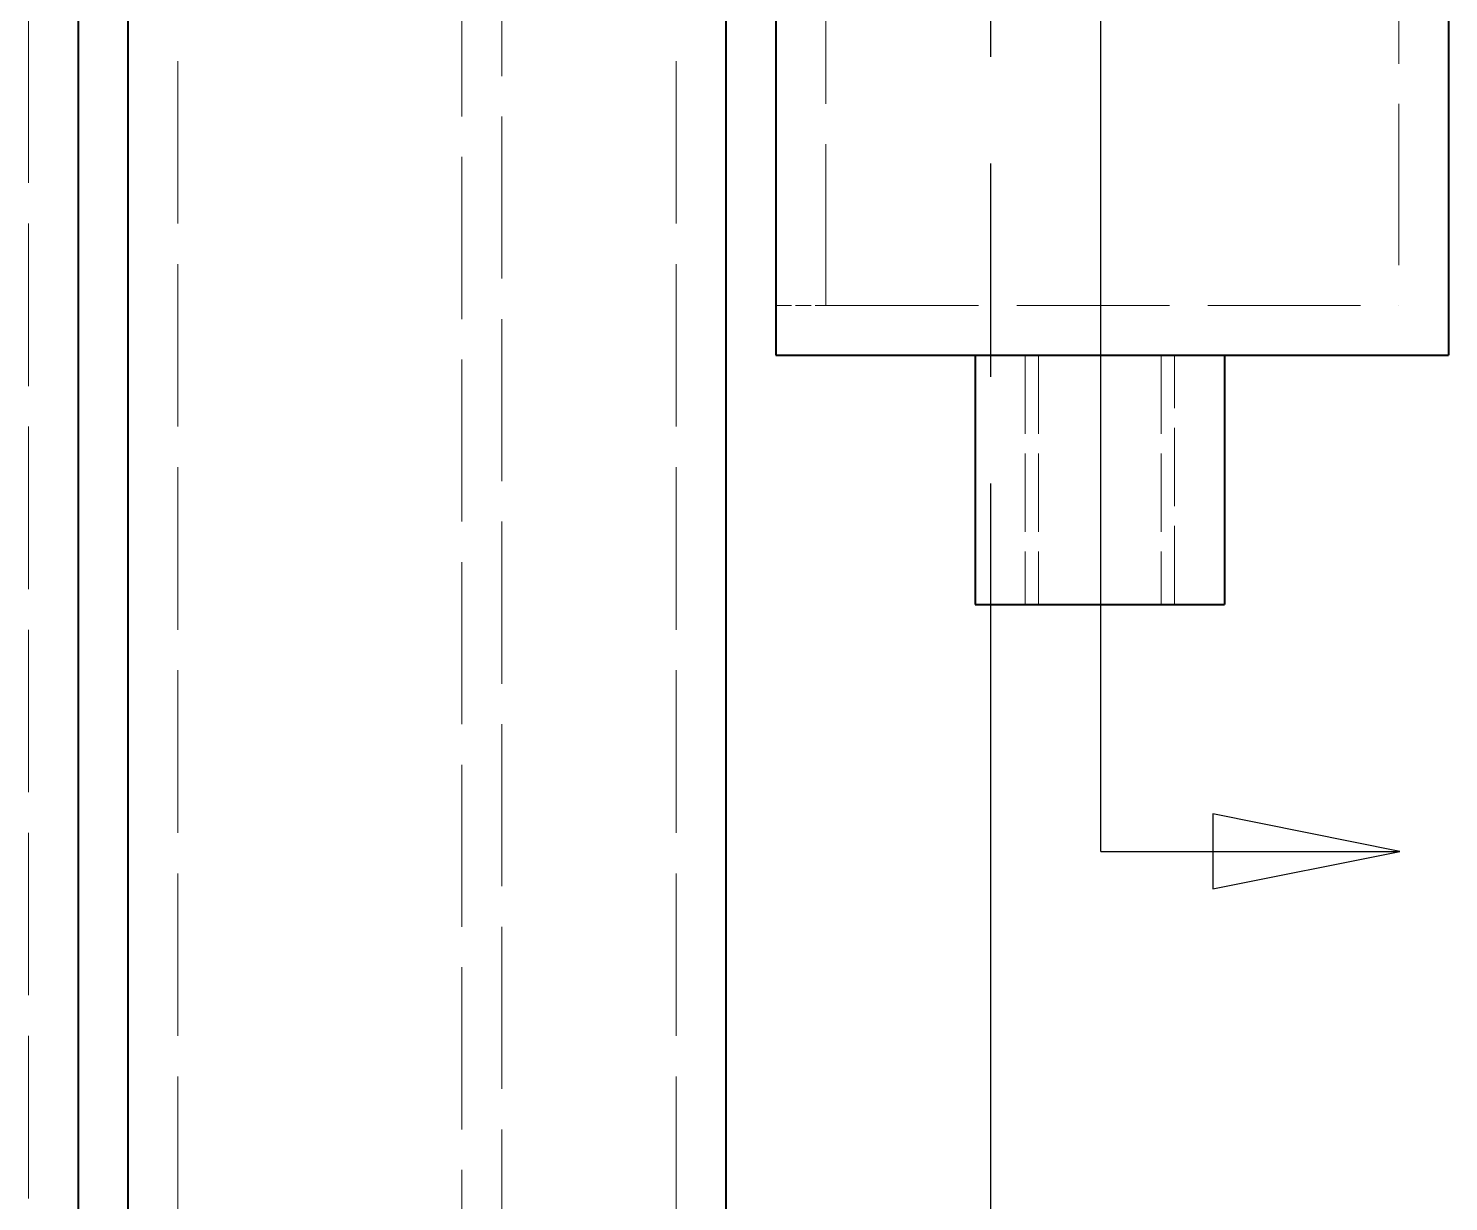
# Model space of a CAD drawing. Header units: millimetres. Extents: x 0 to 2523, y 0 to 1782.
# Drawn here: x 502.7 to 559.7, y 693.1 to 740.2 of the extents above; entities that cross this region are included whole.
import ezdxf

# ---------------------------------------------------------------- set-up
doc = ezdxf.new("R2010")
doc.units = ezdxf.units.MM
doc.header["$LTSCALE"] = 3
for name, pattern in [('CHAIN', [0.3543, 0.2362, -0.0295, 0.0591, -0.0295]), ('DASHED', [0.2067, 0.1654, -0.0413]), ('DOUBLE_DASH_CHAIN', [1.2403, 0.6614, -0.0827, 0.1654, -0.0827, 0.1654, -0.0827])]:
    doc.linetypes.add(name, pattern=pattern)
for name, color, linetype, lineweight in [('가려진 것(ISO)', 2, 'DASHED', 18), ('가시적인 것(ISO)', 3, 'Continuous', 40), ('단면선(ISO)', 7, 'CHAIN', 25)]:
    doc.layers.add(name, color=color, linetype=linetype, lineweight=lineweight)

# ---------------------------------------------------------------- blocks, each defined once
blk = doc.blocks.new('2dTransSection1')
at = {"layer": '단면선(ISO)', "linetype": 'DOUBLE_DASH_CHAIN', "ltscale": 5.686632}
blk.add_line((181.916, 235.719), (181.916, 316.981), dxfattribs=at)
at = {"layer": '단면선(ISO)', "linetype": 'Continuous'}
for p, q in [((181.916, 235.719), (181.916, 239.397)), ((185.916, 235.719), (183.416, 236.219)), ((183.416, 236.219), (183.416, 235.219)), ((181.916, 235.719), (183.416, 235.719)), ((183.416, 235.719), (185.916, 235.719)), ((183.416, 235.219), (185.916, 235.719))]:
    blk.add_line(p, q, dxfattribs=at)
at = {"layer": '단면선(ISO)', "linetype": 'Continuous', "flags": 128}
blk.add_lwpolyline([(183.416, 235.219), (185.916, 235.719), (183.416, 236.219), (183.416, 235.219)], dxfattribs=at)
at = {"layer": '단면선(ISO)'}
blk.add_solid([(183.416, 235.219), (185.916, 235.719), (183.416, 236.219), (183.416, 235.219)], dxfattribs=at)
blk = doc.blocks.new('2dTransSection3')
at = {"layer": '단면선(ISO)', "linetype": 'DOUBLE_DASH_CHAIN', "ltscale": 5.751909}
blk.add_line((180.442, 326.25), (180.442, 222.614), dxfattribs=at)

msp = doc.modelspace()

# ---------------------------------------------------------------- linework, layer by layer
at = {"layer": '가려진 것(ISO)', "ltscale": 13.141838}
for p, q in [((502.7116, 1099.0669), (502.7116, 553.0669)), ((508.7116, 553.0669), (508.7116, 1099.0669)), ((528.7116, 553.0669), (528.7116, 1099.0669))]:
    msp.add_line(p, q, dxfattribs=at)
at = {"layer": '가려진 것(ISO)', "ltscale": 13.109228}
for p, q in [((520.1116, 574.0669), (520.1116, 1078.0669)), ((521.7116, 1078.0669), (521.7116, 574.0669))]:
    msp.add_line(p, q, dxfattribs=at)
at = {"layer": '가려진 것(ISO)', "ltscale": 13.035532}
for p, q in [((534.7116, 729.0669), (534.7116, 923.0669)), ((557.7116, 923.0669), (557.7116, 729.0669))]:
    msp.add_line(p, q, dxfattribs=at)
at = {"layer": '가려진 것(ISO)', "ltscale": 1.269698}
msp.add_line((532.7116, 729.0669), (534.7116, 729.0669), dxfattribs=at)
at = {"layer": '가려진 것(ISO)', "ltscale": 12.363597}
msp.add_line((534.7116, 729.0669), (557.7116, 729.0669), dxfattribs=at)
at = {"layer": '가려진 것(ISO)', "ltscale": 6.348889}
for p, q in [((542.7116, 727.0669), (542.7116, 717.0669)), ((543.2531, 727.0669), (543.2531, 717.0669)), ((548.1701, 727.0669), (548.1701, 717.0669)), ((548.7116, 717.0669), (548.7116, 727.0669))]:
    msp.add_line(p, q, dxfattribs=at)
at = {"layer": '가시적인 것(ISO)'}
for p, q in [((504.7116, 1101.0669), (504.7116, 551.0669)), ((506.7116, 551.0669), (506.7116, 1101.0669)), ((530.7116, 551.0669), (530.7116, 1101.0669)), ((532.7116, 925.0669), (532.7116, 727.0669)), ((559.7116, 925.0669), (559.7116, 727.0669)), ((532.7116, 727.0669), (559.7116, 727.0669)), ((540.7116, 727.0669), (540.7116, 717.0669)), ((550.7116, 727.0669), (550.7116, 717.0669)), ((540.7116, 717.0669), (550.7116, 717.0669))]:
    msp.add_line(p, q, dxfattribs=at)

# ---------------------------------------------------------------- block references
at = {"layer": '단면선(ISO)', "xscale": 3, "yscale": 3, "zscale": 3}
for name in ['2dTransSection3', '2dTransSection1']:
    msp.add_blockref(name, (0, 0), dxfattribs=at)

doc.saveas('drawing.dxf')
